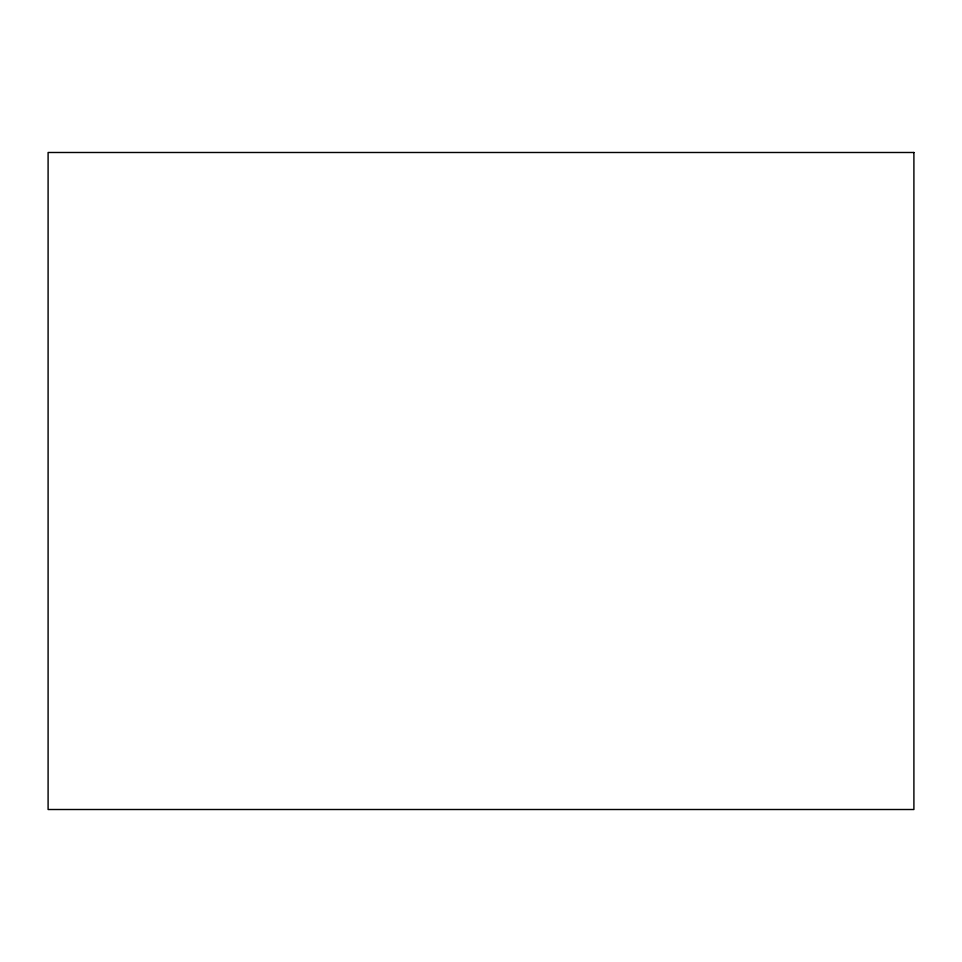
<?xml version="1.0" encoding="UTF-8"?>
<svg xmlns="http://www.w3.org/2000/svg" width="962" height="962" viewBox="0 0 962 962"><rect width="100%" height="100%" fill="white"/><g stroke="black" fill="none" stroke-linecap="round" stroke-linejoin="round"><path stroke-width="1.44" d="M913.9 152.489L48.1 152.489L48.1 809.511L913.9 809.511L913.9 152.489"/></g></svg>
